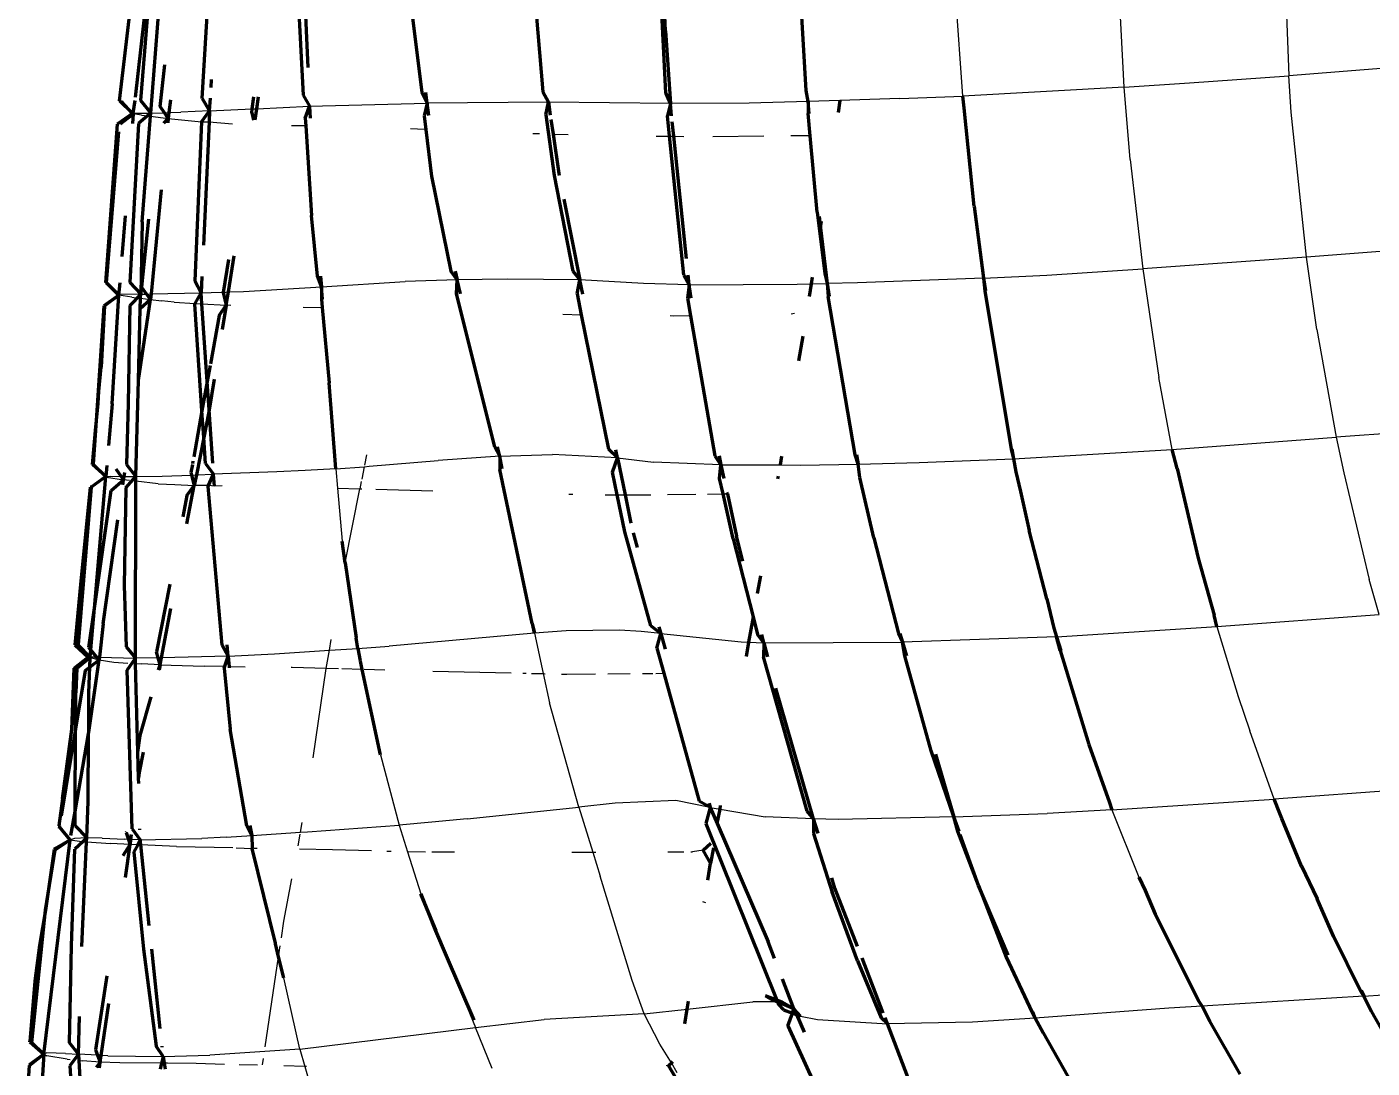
# Model space of a CAD drawing. Header units: millimetres. Extents: x 4307 to 31003, y 2809 to 20009.
# Drawn here: x 7177.2 to 7259.7, y 7274.5 to 7338.3 of the extents above; entities that cross this region are included whole.
import ezdxf

# ---------------------------------------------------------------- set-up
doc = ezdxf.new("R2010")
doc.units = ezdxf.units.MM
doc.layers.add('ProfileEdges', color=7, linetype='Continuous')

msp = doc.modelspace()

# ---------------------------------------------------------------- linework, layer by layer
for p, q in [((7254.181, 7346.518), (7254.598, 7335.323)), ((7234.614, 7334.077), (7234.142, 7340.805)), ((7244.517, 7334.637), (7244.144, 7341.354)), ((7261.964, 7335.905), (7254.598, 7335.323)), ((7244.517, 7334.637), (7248.519, 7334.896)), ((7248.519, 7334.896), (7254.598, 7335.323)), ((7254.749, 7333.092), (7254.598, 7335.323)), ((7230.76, 7333.926), (7234.614, 7334.077)), ((7244.517, 7334.637), (7234.614, 7334.077)), ((7244.867, 7330.184), (7244.517, 7334.637)), ((7188.433, 7333.166), (7186.665, 7333.089)), ((7188.433, 7333.166), (7191.044, 7333.293)), ((7191.044, 7333.293), (7191.326, 7333.307)), ((7191.326, 7333.307), (7194.556, 7333.464)), ((7194.556, 7333.464), (7201.773, 7333.647)), ((7209.208, 7333.711), (7201.773, 7333.647)), ((7216.685, 7333.626), (7209.208, 7333.711)), ((7221.511, 7333.652), (7216.685, 7333.626)), ((7225.124, 7333.745), (7221.511, 7333.652)), ((7227.083, 7333.808), (7225.124, 7333.745)), ((7230.76, 7333.926), (7227.083, 7333.808)), ((7183.7, 7333.016), (7183.756, 7333.032)), ((7183.756, 7333.032), (7184.819, 7333.042)), ((7184.257, 7332.913), (7183.768, 7332.991)), ((7184.257, 7332.913), (7184.621, 7332.868)), ((7184.621, 7332.868), (7184.803, 7332.846)), ((7184.803, 7332.846), (7185.902, 7332.71)), ((7184.819, 7333.042), (7185.664, 7333.063)), ((7185.664, 7333.063), (7185.941, 7333.07)), ((7185.902, 7332.71), (7187.929, 7332.507)), ((7185.941, 7333.07), (7186.665, 7333.089)), ((7187.929, 7332.507), (7188.402, 7332.494)), ((7188.402, 7332.494), (7189.843, 7332.37)), ((7255.684, 7324.203), (7254.749, 7333.092)), ((7194.136, 7332.254), (7193.444, 7332.255)), ((7194.324, 7332.25), (7194.136, 7332.254)), ((7201.615, 7332.035), (7200.755, 7332.066)), ((7201.615, 7332.035), (7201.687, 7332.033)), ((7208.26, 7331.791), (7208.467, 7331.783)), ((7208.467, 7331.783), (7208.65, 7331.778)), ((7209.488, 7331.754), (7210.417, 7331.728)), ((7215.818, 7331.631), (7216.632, 7331.617)), ((7216.632, 7331.617), (7216.892, 7331.613)), ((7216.892, 7331.613), (7217.511, 7331.602)), ((7222.404, 7331.622), (7219.292, 7331.588)), ((7225.255, 7331.653), (7224.07, 7331.64)), ((7244.867, 7330.184), (7245.655, 7323.486)), ((7255.684, 7324.203), (7245.655, 7323.486)), ((7262.961, 7324.754), (7255.684, 7324.203)), ((7256.33, 7319.779), (7255.684, 7324.203)), ((7239.763, 7323.093), (7245.655, 7323.486)), ((7245.655, 7323.486), (7246.628, 7316.829)), ((7195.301, 7322.381), (7200.43, 7322.713)), ((7203.609, 7322.809), (7200.43, 7322.713)), ((7206.687, 7322.855), (7203.609, 7322.809)), ((7211.14, 7322.806), (7206.687, 7322.855)), ((7215.037, 7322.58), (7211.14, 7322.806)), ((7217.832, 7322.502), (7215.037, 7322.58)), ((7217.832, 7322.502), (7224.462, 7322.541)), ((7224.462, 7322.541), (7225.342, 7322.561)), ((7225.342, 7322.561), (7226.291, 7322.583)), ((7228.165, 7322.639), (7226.291, 7322.583)), ((7235.875, 7322.907), (7228.165, 7322.639)), ((7235.875, 7322.907), (7239.763, 7323.093)), ((7182.877, 7321.881), (7183.014, 7321.919)), ((7183.663, 7321.749), (7182.877, 7321.881)), ((7184.209, 7321.931), (7183.014, 7321.919)), ((7183.663, 7321.749), (7183.901, 7321.72)), ((7184.202, 7321.684), (7184.807, 7321.61)), ((7184.209, 7321.931), (7184.567, 7321.94)), ((7184.567, 7321.94), (7184.84, 7321.947)), ((7184.807, 7321.61), (7185.477, 7321.535)), ((7184.84, 7321.947), (7187.917, 7322.025)), ((7187.917, 7322.025), (7189.135, 7322.055)), ((7189.135, 7322.055), (7189.258, 7322.031)), ((7189.258, 7322.031), (7189.584, 7322.069)), ((7189.584, 7322.069), (7190.513, 7322.098)), ((7190.513, 7322.098), (7195.301, 7322.381)), ((7186.253, 7321.45), (7185.477, 7321.535)), ((7186.253, 7321.45), (7187.548, 7321.373)), ((7187.548, 7321.373), (7187.963, 7321.348)), ((7187.963, 7321.348), (7189.456, 7321.259)), ((7189.731, 7321.251), (7189.456, 7321.259)), ((7194.163, 7321.14), (7195.341, 7321.121)), ((7224.292, 7320.744), (7224.085, 7320.711)), ((7210.093, 7320.71), (7211.217, 7320.676)), ((7216.903, 7320.597), (7216.662, 7320.6)), ((7217.917, 7320.608), (7216.903, 7320.597)), ((7256.33, 7319.779), (7257.51, 7313.163)), ((7247.45, 7312.421), (7246.628, 7316.829)), ((7264.678, 7313.677), (7257.51, 7313.163)), ((7247.45, 7312.421), (7257.51, 7313.163)), ((7257.51, 7313.163), (7257.981, 7310.972)), ((7198.047, 7312.079), (7197.925, 7311.46)), ((7198.211, 7311.381), (7202.437, 7311.73)), ((7206.222, 7312.008), (7202.437, 7311.73)), ((7206.222, 7312.008), (7209.449, 7312.109)), ((7213.445, 7311.905), (7209.449, 7312.109)), ((7213.445, 7311.905), (7215.655, 7311.645)), ((7231.943, 7311.62), (7237.712, 7311.835)), ((7237.712, 7311.835), (7247.45, 7312.421)), ((7185.534, 7310.777), (7187.329, 7310.845)), ((7187.329, 7310.845), (7187.622, 7310.857)), ((7187.622, 7310.857), (7188.676, 7310.897)), ((7192.555, 7311.052), (7188.676, 7310.897)), ((7194.282, 7311.132), (7192.555, 7311.052)), ((7196.167, 7311.235), (7194.282, 7311.132)), ((7196.167, 7311.235), (7197.905, 7311.359)), ((7196.167, 7311.235), (7196.273, 7310.04)), ((7197.905, 7311.359), (7197.756, 7310.599)), ((7197.905, 7311.359), (7198.211, 7311.381)), ((7219.773, 7311.48), (7215.655, 7311.645)), ((7219.773, 7311.48), (7223.406, 7311.463)), ((7223.406, 7311.463), (7224.632, 7311.458)), ((7224.632, 7311.458), (7228.2, 7311.517)), ((7228.2, 7311.517), (7231.943, 7311.62)), ((7257.981, 7310.972), (7259.537, 7304.439)), ((7182.067, 7310.748), (7182.363, 7310.771)), ((7182.12, 7310.707), (7182.067, 7310.748)), ((7182.12, 7310.707), (7183.159, 7310.546)), ((7182.363, 7310.771), (7183.003, 7310.762)), ((7183.003, 7310.762), (7183.191, 7310.76)), ((7183.522, 7310.506), (7183.159, 7310.546)), ((7183.191, 7310.76), (7183.915, 7310.75)), ((7185.287, 7310.313), (7183.914, 7310.463)), ((7183.915, 7310.75), (7185.534, 7310.777)), ((7185.287, 7310.313), (7186.298, 7310.262)), ((7186.298, 7310.262), (7187.494, 7310.213)), ((7188.373, 7310.195), (7187.494, 7310.213)), ((7188.735, 7310.16), (7188.373, 7310.195)), ((7189.202, 7310.177), (7188.735, 7310.16)), ((7196.273, 7310.04), (7197.64, 7310.01)), ((7196.273, 7310.04), (7196.56, 7306.8)), ((7197.727, 7310.454), (7197.64, 7310.01)), ((7196.754, 7305.458), (7197.64, 7310.01)), ((7197.64, 7310.01), (7197.767, 7310.006)), ((7198.629, 7309.98), (7202.115, 7309.875)), ((7210.456, 7309.669), (7210.705, 7309.665)), ((7212.678, 7309.637), (7213.419, 7309.635)), ((7213.419, 7309.635), (7213.911, 7309.633)), ((7213.911, 7309.633), (7214.965, 7309.63)), ((7214.965, 7309.63), (7215.483, 7309.636)), ((7216.504, 7309.647), (7218.247, 7309.666)), ((7218.951, 7309.674), (7219.916, 7309.685)), ((7219.916, 7309.685), (7220.194, 7309.688)), ((7260.136, 7302.286), (7259.537, 7304.439)), ((7250.195, 7301.561), (7260.136, 7302.286)), ((7208.358, 7301.147), (7199.44, 7300.358)), ((7210.292, 7301.29), (7208.358, 7301.147)), ((7208.358, 7301.147), (7208.885, 7298.669)), ((7213.564, 7301.342), (7210.292, 7301.29)), ((7214.897, 7301.263), (7213.564, 7301.342)), ((7216.092, 7301.138), (7214.897, 7301.263)), ((7216.092, 7301.138), (7221.028, 7300.629)), ((7240.359, 7300.928), (7250.195, 7301.561)), ((7250.195, 7301.561), (7251.506, 7297.276)), ((7195.783, 7300.104), (7195.896, 7300.758)), ((7195.783, 7300.104), (7197.511, 7300.22)), ((7197.511, 7300.22), (7199.44, 7300.358)), ((7221.028, 7300.629), (7221.482, 7300.606)), ((7221.482, 7300.606), (7222.422, 7300.557)), ((7222.422, 7300.557), (7230.906, 7300.609)), ((7240.359, 7300.928), (7230.906, 7300.609)), ((7181.08, 7299.664), (7180.994, 7299.686)), ((7181.08, 7299.664), (7181.105, 7299.658)), ((7181.105, 7299.658), (7181.663, 7299.513)), ((7181.377, 7299.678), (7181.106, 7299.686)), ((7181.377, 7299.678), (7181.527, 7299.674)), ((7181.527, 7299.674), (7181.681, 7299.67)), ((7181.663, 7299.513), (7182.551, 7299.377)), ((7181.681, 7299.67), (7183.881, 7299.613)), ((7182.551, 7299.377), (7183.428, 7299.319)), ((7185.277, 7299.643), (7183.881, 7299.613)), ((7185.477, 7299.648), (7185.277, 7299.643)), ((7189.563, 7299.736), (7185.477, 7299.648)), ((7189.563, 7299.736), (7192.406, 7299.876)), ((7192.406, 7299.876), (7195.783, 7300.104)), ((7195.587, 7298.975), (7195.783, 7300.104)), ((7183.89, 7299.289), (7184.273, 7299.264)), ((7185.395, 7299.216), (7184.273, 7299.264)), ((7185.395, 7299.216), (7188.097, 7299.132)), ((7189.278, 7299.1), (7188.097, 7299.132)), ((7190.615, 7299.065), (7189.632, 7299.091)), ((7193.496, 7299.039), (7193.435, 7299.039)), ((7195.587, 7298.975), (7193.496, 7299.039)), ((7194.78, 7293.517), (7195.587, 7298.975)), ((7196.331, 7298.96), (7195.587, 7298.975)), ((7197.792, 7298.93), (7196.547, 7298.955)), ((7199.176, 7298.892), (7197.914, 7298.926)), ((7202.114, 7298.822), (7206.929, 7298.713)), ((7207.641, 7298.697), (7207.847, 7298.692)), ((7208.176, 7298.685), (7208.885, 7298.669)), ((7208.885, 7298.669), (7209.266, 7296.872)), ((7208.885, 7298.669), (7209.006, 7298.666)), ((7210.011, 7298.643), (7210.337, 7298.636)), ((7210.337, 7298.636), (7212.09, 7298.652)), ((7212.854, 7298.659), (7214.222, 7298.672)), ((7214.967, 7298.679), (7215.607, 7298.685)), ((7215.798, 7298.687), (7216.285, 7298.692)), ((7211.081, 7290.492), (7209.266, 7296.872)), ((7251.506, 7297.276), (7252.203, 7295.155)), ((7253.697, 7290.966), (7252.203, 7295.155)), ((7198.911, 7293.693), (7200.047, 7289.388)), ((7263.648, 7291.703), (7253.697, 7290.966)), ((7204.223, 7289.758), (7211.081, 7290.492)), ((7213.294, 7290.72), (7211.081, 7290.492)), ((7211.081, 7290.492), (7211.922, 7287.726)), ((7217.019, 7290.899), (7213.294, 7290.72)), ((7219.132, 7290.459), (7217.019, 7290.899)), ((7219.132, 7290.459), (7219.727, 7290.358)), ((7219.727, 7290.358), (7222.49, 7289.89)), ((7243.755, 7290.312), (7239.78, 7290.092)), ((7243.755, 7290.312), (7253.697, 7290.966)), ((7243.755, 7290.312), (7245.4, 7286.194)), ((7194.001, 7288.942), (7194.108, 7289.545)), ((7202.068, 7289.554), (7200.047, 7289.388)), ((7204.223, 7289.758), (7202.068, 7289.554)), ((7225.463, 7289.77), (7222.49, 7289.89)), ((7226.976, 7289.725), (7225.463, 7289.77)), ((7234.065, 7289.881), (7226.976, 7289.725)), ((7234.065, 7289.881), (7239.78, 7290.092)), ((7180.901, 7288.596), (7180.155, 7288.57)), ((7181.841, 7288.585), (7180.901, 7288.596)), ((7181.841, 7288.585), (7183.235, 7288.515)), ((7189.44, 7288.636), (7187.947, 7288.562)), ((7189.44, 7288.636), (7191.012, 7288.736)), ((7191.012, 7288.736), (7194.001, 7288.942)), ((7193.854, 7288.122), (7193.982, 7288.836)), ((7194.001, 7288.942), (7194.44, 7288.972)), ((7194.44, 7288.972), (7200.047, 7289.388)), ((7200.047, 7289.388), (7200.565, 7287.736)), ((7180.155, 7288.57), (7179.886, 7288.483)), ((7179.886, 7288.483), (7180.59, 7288.385)), ((7180.59, 7288.385), (7180.673, 7288.38)), ((7180.673, 7288.38), (7180.89, 7288.365)), ((7180.89, 7288.365), (7182.375, 7288.262)), ((7183.553, 7288.203), (7182.375, 7288.262)), ((7183.454, 7288.506), (7183.235, 7288.515)), ((7183.591, 7288.5), (7183.454, 7288.506)), ((7184.024, 7288.18), (7183.553, 7288.203)), ((7184.176, 7288.474), (7183.591, 7288.5)), ((7184.208, 7288.171), (7184.024, 7288.18)), ((7184.176, 7288.474), (7187.947, 7288.562)), ((7186.408, 7288.062), (7184.208, 7288.171)), ((7186.408, 7288.062), (7189.867, 7288.002)), ((7190.07, 7287.998), (7191.041, 7287.958)), ((7191.116, 7287.98), (7191.167, 7287.965)), ((7191.167, 7287.965), (7191.353, 7287.976)), ((7195.975, 7287.871), (7193.941, 7287.913)), ((7198.357, 7287.801), (7195.975, 7287.871)), ((7199.565, 7287.765), (7199.292, 7287.773)), ((7218.686, 7287.838), (7218.05, 7287.74)), ((7200.614, 7287.735), (7200.565, 7287.736)), ((7200.565, 7287.736), (7201.374, 7285.16)), ((7201.676, 7287.73), (7200.614, 7287.735)), ((7203.447, 7287.721), (7202.056, 7287.728)), ((7210.644, 7287.723), (7211.922, 7287.726)), ((7211.922, 7287.726), (7212.115, 7287.726)), ((7211.922, 7287.726), (7212.37, 7286.25)), ((7216.535, 7287.737), (7217.51, 7287.739)), ((7217.93, 7287.74), (7218.05, 7287.74)), ((7214.346, 7279.847), (7212.37, 7286.25)), ((7192.993, 7283.485), (7193.477, 7286.085)), ((7192.84, 7282.472), (7192.993, 7283.485)), ((7191.834, 7275.781), (7192.665, 7281.306)), ((7192.665, 7281.306), (7192.765, 7281.972)), ((7202.938, 7281.367), (7204.745, 7276.982)), ((7193.968, 7275.65), (7192.977, 7280.024)), ((7215.075, 7277.817), (7214.346, 7279.847)), ((7259.195, 7278.894), (7269.053, 7279.558)), ((7259.195, 7278.894), (7249.282, 7278.279)), ((7215.075, 7277.817), (7217.719, 7278.108)), ((7217.719, 7278.108), (7221.734, 7278.55)), ((7223.225, 7278.538), (7221.734, 7278.55)), ((7223.533, 7278.536), (7223.252, 7278.538)), ((7247.239, 7278.156), (7239.051, 7277.554)), ((7249.282, 7278.279), (7247.239, 7278.156)), ((7204.745, 7276.982), (7208.942, 7277.463)), ((7215.075, 7277.817), (7208.942, 7277.463)), ((7216.036, 7275.961), (7215.075, 7277.817)), ((7224.672, 7277.671), (7225.712, 7277.466)), ((7225.712, 7277.466), (7229.997, 7277.192)), ((7235.21, 7277.311), (7229.997, 7277.192)), ((7239.051, 7277.554), (7235.21, 7277.311)), ((7193.968, 7275.65), (7204.745, 7276.982)), ((7205.761, 7274.455), (7204.745, 7276.982)), ((7178.46, 7275.416), (7178.263, 7275.331)), ((7179.588, 7275.38), (7178.46, 7275.416)), ((7179.588, 7275.38), (7180.399, 7275.333)), ((7193.968, 7275.65), (7188.453, 7275.271)), ((7193.968, 7275.65), (7194.27, 7274.591)), ((7216.746, 7274.8), (7216.036, 7275.961)), ((7178.263, 7275.331), (7178.455, 7275.237)), ((7179.693, 7275.031), (7178.455, 7275.237)), ((7179.693, 7275.031), (7179.888, 7275.01)), ((7181.563, 7275.269), (7180.399, 7275.333)), ((7180.421, 7274.953), (7180.649, 7274.928)), ((7181.725, 7274.851), (7180.649, 7274.928)), ((7181.784, 7275.257), (7181.563, 7275.269)), ((7182.933, 7274.808), (7181.725, 7274.851)), ((7182.202, 7275.235), (7181.784, 7275.257)), ((7182.202, 7275.235), (7185.585, 7275.194)), ((7185.492, 7274.788), (7182.933, 7274.808)), ((7185.655, 7274.787), (7185.492, 7274.788)), ((7185.585, 7275.194), (7188.453, 7275.271)), ((7185.858, 7274.786), (7185.655, 7274.787)), ((7187.616, 7274.763), (7185.858, 7274.786)), ((7189.353, 7274.716), (7187.616, 7274.763)), ((7191.366, 7274.661), (7190.242, 7274.692)), ((7191.669, 7274.683), (7191.727, 7275.074)), ((7194.27, 7274.591), (7192.993, 7274.621)), ((7194.377, 7274.589), (7194.27, 7274.591)), ((7194.27, 7274.591), (7195.809, 7269.199)), ((7216.575, 7274.641), (7216.436, 7274.621)), ((7217.11, 7274.205), (7216.746, 7274.8))]:
    msp.add_line(p, q)
at = {"layer": 'ProfileEdges', "lineweight": 211}
for p, q in [((7193.661, 7343.862), (7194.167, 7334.137)), ((7216.402, 7334.288), (7215.928, 7344.082)), ((7182.907, 7333.782), (7184.047, 7343.429)), ((7183.884, 7334.022), (7184.969, 7343.533)), ((7184.969, 7343.533), (7184.203, 7333.806)), ((7187.982, 7333.926), (7188.572, 7343.66)), ((7194.106, 7343.359), (7194.448, 7335.841)), ((7208.126, 7342.884), (7208.871, 7334.333)), ((7216.376, 7338.091), (7216.195, 7342.652)), ((7225.013, 7334.423), (7224.526, 7342.604)), ((7200.71, 7340.224), (7201.437, 7334.291)), ((7184.819, 7333.042), (7185.348, 7339.574)), ((7216.376, 7338.091), (7216.685, 7333.626)), ((7185.409, 7333.441), (7185.689, 7336.016)), ((7188.527, 7334.599), (7188.559, 7335.088)), ((7188.433, 7333.166), (7188.484, 7333.943)), ((7191.044, 7333.293), (7191.147, 7334.032)), ((7191.326, 7333.307), (7191.425, 7334.042)), ((7194.167, 7334.137), (7194.556, 7333.464)), ((7201.773, 7333.647), (7201.437, 7334.291)), ((7201.773, 7333.647), (7201.695, 7334.292)), ((7209.208, 7333.711), (7208.871, 7334.333)), ((7216.685, 7333.626), (7216.402, 7334.288)), ((7225.124, 7333.745), (7225.013, 7334.423)), ((7234.688, 7333.343), (7234.614, 7334.077)), ((7183.7, 7333.016), (7182.907, 7333.782)), ((7183.04, 7333.797), (7183.033, 7333.743)), ((7183.7, 7333.016), (7183.033, 7333.743)), ((7183.756, 7333.032), (7183.86, 7333.806)), ((7184.203, 7333.806), (7184.819, 7333.042)), ((7185.664, 7333.063), (7185.409, 7333.441)), ((7186.027, 7333.858), (7185.941, 7333.07)), ((7187.929, 7332.507), (7188.433, 7333.166)), ((7187.982, 7333.926), (7188.433, 7333.166)), ((7188.433, 7333.166), (7188.402, 7332.494)), ((7191.012, 7333.063), (7191.044, 7333.293)), ((7191.232, 7332.615), (7191.326, 7333.307)), ((7194.294, 7332.721), (7194.556, 7333.464)), ((7194.556, 7333.464), (7194.598, 7332.728)), ((7201.773, 7333.647), (7201.584, 7332.878)), ((7201.873, 7332.88), (7201.773, 7333.647)), ((7209.042, 7332.922), (7209.208, 7333.711)), ((7209.208, 7333.711), (7209.321, 7332.919)), ((7216.685, 7333.626), (7216.503, 7332.87)), ((7216.763, 7332.871), (7216.685, 7333.626)), ((7225.186, 7333.009), (7225.124, 7333.745)), ((7225.124, 7333.745), (7225.131, 7333.007)), ((7227.083, 7333.808), (7226.979, 7333.07)), ((7235.306, 7327.318), (7234.688, 7333.343)), ((7182.769, 7332.368), (7182.053, 7322.643)), ((7183.7, 7333.016), (7182.769, 7332.368)), ((7182.971, 7332.383), (7183.768, 7332.991)), ((7184.075, 7332.391), (7183.546, 7322.652)), ((7183.7, 7333.016), (7183.768, 7332.991)), ((7183.719, 7332.391), (7183.768, 7332.991)), ((7183.768, 7332.991), (7183.756, 7333.032)), ((7184.621, 7332.868), (7184.075, 7332.391)), ((7184.299, 7326.379), (7184.803, 7332.846)), ((7184.819, 7333.042), (7184.621, 7332.868)), ((7184.803, 7332.846), (7184.819, 7333.042)), ((7185.634, 7332.429), (7185.902, 7332.71)), ((7185.902, 7332.71), (7185.664, 7333.063)), ((7185.902, 7332.71), (7185.875, 7332.438)), ((7185.941, 7333.07), (7185.902, 7332.71)), ((7187.929, 7332.507), (7187.524, 7322.747)), ((7188.402, 7332.494), (7188.052, 7324.938)), ((7191.012, 7333.063), (7191.119, 7332.611)), ((7194.294, 7332.721), (7194.324, 7332.25)), ((7201.584, 7332.878), (7201.687, 7332.033)), ((7209.042, 7332.922), (7209.568, 7329.209)), ((7209.36, 7332.645), (7209.488, 7331.754)), ((7216.632, 7331.617), (7216.503, 7332.87)), ((7216.892, 7331.613), (7216.802, 7332.495)), ((7225.255, 7331.653), (7225.131, 7333.007)), ((7182.113, 7322.627), (7182.864, 7331.895)), ((7194.324, 7332.25), (7194.671, 7326.755)), ((7201.687, 7332.033), (7202.035, 7329.169)), ((7209.488, 7331.754), (7209.836, 7329.328)), ((7217.51, 7323.096), (7216.632, 7331.617)), ((7217.667, 7324.109), (7216.892, 7331.613)), ((7225.686, 7326.97), (7225.255, 7331.653)), ((7202.035, 7329.169), (7203.232, 7323.337)), ((7209.568, 7329.209), (7210.696, 7323.345)), ((7209.836, 7329.328), (7209.861, 7329.203)), ((7185.47, 7328.335), (7184.84, 7321.947)), ((7210.149, 7327.763), (7211.14, 7322.806)), ((7183.067, 7324.247), (7183.267, 7326.744)), ((7184.689, 7326.524), (7184.263, 7322.358)), ((7195.052, 7323.035), (7194.671, 7326.755)), ((7225.686, 7326.97), (7226.158, 7323.207)), ((7225.803, 7326.722), (7225.887, 7326.008)), ((7235.306, 7327.318), (7235.802, 7323.549)), ((7184.299, 7326.379), (7184.209, 7321.931)), ((7225.887, 7326.008), (7225.951, 7326.409)), ((7225.887, 7326.008), (7226.291, 7322.583)), ((7189.583, 7324.065), (7189.258, 7322.031)), ((7189.584, 7322.069), (7189.932, 7324.288)), ((7203.609, 7322.809), (7203.232, 7323.337)), ((7203.487, 7323.341), (7203.609, 7322.809)), ((7210.696, 7323.345), (7211.14, 7322.806)), ((7235.802, 7323.549), (7235.875, 7322.907)), ((7182.053, 7322.643), (7182.113, 7322.627)), ((7182.877, 7321.881), (7182.113, 7322.627)), ((7182.877, 7321.881), (7182.939, 7322.654)), ((7183.546, 7322.652), (7184.209, 7321.931)), ((7187.917, 7322.025), (7187.524, 7322.747)), ((7187.964, 7323.029), (7187.917, 7322.025)), ((7195.301, 7322.381), (7195.052, 7323.035)), ((7195.231, 7323.043), (7195.301, 7322.381)), ((7203.573, 7321.957), (7203.609, 7322.809)), ((7203.815, 7321.958), (7203.609, 7322.809)), ((7210.959, 7321.949), (7211.14, 7322.806)), ((7211.325, 7321.93), (7211.14, 7322.806)), ((7217.51, 7323.096), (7217.832, 7322.502)), ((7217.832, 7322.502), (7217.728, 7321.694)), ((7217.832, 7322.502), (7217.771, 7323.095)), ((7217.96, 7321.693), (7217.832, 7322.502)), ((7225.221, 7321.796), (7225.342, 7322.561)), ((7225.342, 7322.561), (7225.408, 7322.982)), ((7226.158, 7323.207), (7226.291, 7322.583)), ((7226.291, 7322.583), (7226.426, 7321.802)), ((7226.291, 7322.583), (7226.352, 7321.8)), ((7235.875, 7322.907), (7235.974, 7322.139)), ((7235.875, 7322.907), (7236.002, 7322.14)), ((7182.877, 7321.881), (7181.957, 7321.226)), ((7181.989, 7321.211), (7182.877, 7321.881)), ((7182.466, 7315.205), (7182.877, 7321.881)), ((7184.209, 7321.931), (7183.538, 7321.232)), ((7184.071, 7316.668), (7184.807, 7321.61)), ((7184.185, 7321.032), (7184.202, 7321.684)), ((7184.807, 7321.61), (7184.185, 7321.032)), ((7184.202, 7321.684), (7184.209, 7321.931)), ((7184.263, 7322.358), (7184.567, 7321.94)), ((7184.567, 7321.94), (7184.807, 7321.61)), ((7184.84, 7321.947), (7184.807, 7321.61)), ((7187.548, 7321.373), (7187.917, 7322.025)), ((7187.963, 7321.348), (7187.917, 7322.025)), ((7189.258, 7322.031), (7189.456, 7321.259)), ((7189.456, 7321.259), (7189.584, 7322.069)), ((7195.301, 7322.381), (7195.295, 7321.633)), ((7195.295, 7321.633), (7195.341, 7321.121)), ((7195.359, 7321.636), (7195.301, 7322.381)), ((7205.915, 7312.578), (7203.573, 7321.957)), ((7210.959, 7321.949), (7211.217, 7320.676)), ((7217.728, 7321.694), (7217.917, 7320.608)), ((7228.015, 7312.087), (7226.352, 7321.8)), ((7235.974, 7322.139), (7237.573, 7312.425)), ((7181.957, 7321.226), (7181.434, 7313.582)), ((7181.989, 7321.211), (7181.785, 7317.453)), ((7183.538, 7321.232), (7183.449, 7315.241)), ((7184.071, 7316.668), (7184.185, 7321.032)), ((7187.523, 7321.327), (7187.548, 7321.373)), ((7187.965, 7314.788), (7187.523, 7321.327)), ((7188.288, 7316.588), (7187.963, 7321.348)), ((7189.011, 7320.624), (7189.456, 7321.259)), ((7189.456, 7321.259), (7189.211, 7319.761)), ((7195.341, 7321.121), (7195.758, 7316.505)), ((7189.011, 7320.624), (7188.482, 7317.672)), ((7211.217, 7320.676), (7212.886, 7312.431)), ((7217.917, 7320.608), (7219.41, 7312.027)), ((7224.806, 7319.36), (7224.539, 7317.852)), ((7181.65, 7315.959), (7181.785, 7317.453)), ((7188.463, 7317.567), (7188.288, 7316.588)), ((7183.915, 7310.75), (7184.071, 7316.668)), ((7188.713, 7316.719), (7188.406, 7314.85)), ((7181.603, 7315.242), (7181.65, 7315.959)), ((7188.288, 7316.588), (7187.965, 7314.788)), ((7188.406, 7314.85), (7188.288, 7316.588)), ((7196.167, 7311.235), (7195.758, 7316.505)), ((7181.434, 7313.582), (7181.603, 7315.242)), ((7182.466, 7315.205), (7182.239, 7312.667)), ((7183.449, 7315.241), (7183.336, 7311.485)), ((7187.965, 7314.788), (7187.458, 7311.956)), ((7188.077, 7313.147), (7187.965, 7314.788)), ((7188.367, 7314.612), (7188.077, 7313.147)), ((7188.406, 7314.85), (7188.367, 7314.612)), ((7188.63, 7311.573), (7188.406, 7314.85)), ((7181.246, 7311.5), (7181.434, 7313.582)), ((7181.434, 7313.582), (7181.293, 7311.515)), ((7188.077, 7313.147), (7187.622, 7310.857)), ((7188.184, 7311.558), (7188.077, 7313.147)), ((7205.915, 7312.578), (7206.222, 7312.008)), ((7206.222, 7312.008), (7206.083, 7312.579)), ((7187.41, 7311.687), (7187.383, 7311.539)), ((7206.374, 7311.232), (7206.222, 7312.008)), ((7206.222, 7312.008), (7206.231, 7311.191)), ((7213.445, 7311.905), (7212.886, 7312.431)), ((7213.133, 7311.032), (7213.445, 7311.905)), ((7213.445, 7311.905), (7213.343, 7312.388)), ((7213.445, 7311.905), (7213.911, 7309.633)), ((7219.41, 7312.027), (7219.773, 7311.48)), ((7219.671, 7312.025), (7219.773, 7311.48)), ((7223.503, 7312.007), (7223.406, 7311.463)), ((7228.2, 7311.517), (7228.015, 7312.087)), ((7228.101, 7312.09), (7228.2, 7311.517)), ((7237.573, 7312.425), (7237.712, 7311.835)), ((7237.614, 7312.427), (7237.712, 7311.835)), ((7237.712, 7311.835), (7237.863, 7311.033)), ((7247.747, 7311.246), (7247.45, 7312.421)), ((7182.067, 7310.748), (7181.246, 7311.5)), ((7181.293, 7311.515), (7182.067, 7310.748)), ((7182.128, 7311.425), (7182.067, 7310.748)), ((7182.677, 7311.218), (7183.003, 7310.762)), ((7183.191, 7310.76), (7183.228, 7311.01)), ((7183.336, 7311.485), (7183.915, 7310.75)), ((7187.376, 7311.498), (7187.288, 7311.005)), ((7187.288, 7311.005), (7187.329, 7310.845)), ((7187.329, 7310.845), (7187.494, 7310.213)), ((7187.622, 7310.857), (7187.494, 7310.213)), ((7188.184, 7311.558), (7188.676, 7310.897)), ((7188.373, 7310.195), (7188.676, 7310.897)), ((7188.735, 7310.16), (7188.676, 7310.897)), ((7208.204, 7301.747), (7206.231, 7311.191)), ((7213.419, 7309.635), (7213.133, 7311.032)), ((7219.705, 7310.636), (7219.773, 7311.48)), ((7219.773, 7311.48), (7219.959, 7310.634)), ((7228.305, 7310.695), (7228.2, 7311.517)), ((7237.863, 7311.033), (7238.156, 7309.831)), ((7247.747, 7311.246), (7249.05, 7305.746)), ((7181.174, 7310.099), (7180.376, 7300.428)), ((7181.119, 7310.094), (7180.52, 7304.136)), ((7181.174, 7310.099), (7181.119, 7310.094)), ((7182.067, 7310.748), (7181.174, 7310.099)), ((7181.367, 7302.693), (7182.067, 7310.748)), ((7182.39, 7309.901), (7183.159, 7310.546)), ((7183.003, 7310.762), (7183.159, 7310.546)), ((7183.118, 7310.256), (7183.159, 7310.546)), ((7183.159, 7310.546), (7183.191, 7310.76)), ((7183.305, 7310.065), (7183.184, 7304.075)), ((7183.305, 7310.065), (7183.915, 7310.75)), ((7183.881, 7299.613), (7183.914, 7310.463)), ((7183.914, 7310.463), (7183.915, 7310.75)), ((7187.037, 7309.598), (7187.494, 7310.213)), ((7187.043, 7307.848), (7187.494, 7310.213)), ((7188.352, 7310.146), (7188.373, 7310.195)), ((7189.205, 7300.424), (7188.352, 7310.146)), ((7219.916, 7309.685), (7219.705, 7310.636)), ((7223.286, 7310.783), (7223.257, 7310.62)), ((7229.152, 7306.987), (7228.305, 7310.695)), ((7181.367, 7302.693), (7182.39, 7309.901)), ((7187.037, 7309.598), (7186.783, 7308.286)), ((7213.883, 7307.362), (7213.419, 7309.635)), ((7213.911, 7309.633), (7214.265, 7307.904)), ((7220.526, 7306.936), (7219.916, 7309.685)), ((7220.146, 7309.781), (7220.194, 7309.688)), ((7220.194, 7309.688), (7220.732, 7307.106)), ((7238.156, 7309.831), (7238.685, 7307.447)), ((7181.916, 7301.724), (7182.813, 7308.093)), ((7196.754, 7305.458), (7196.56, 7306.8)), ((7215.492, 7301.602), (7213.883, 7307.362)), ((7214.404, 7307.311), (7214.653, 7306.4)), ((7220.526, 7306.936), (7221.755, 7302.149)), ((7221.129, 7305.569), (7220.732, 7307.106)), ((7229.152, 7306.987), (7230.674, 7301.125)), ((7239.763, 7303.249), (7238.685, 7307.447)), ((7196.754, 7305.458), (7197.41, 7300.859)), ((7249.05, 7305.746), (7250.019, 7302.258)), ((7222.201, 7304.66), (7222.008, 7303.574)), ((7180.52, 7304.136), (7180.177, 7300.43)), ((7183.184, 7304.075), (7183.317, 7300.313)), ((7185.984, 7304.163), (7185.179, 7300.004)), ((7181.023, 7300.269), (7181.367, 7302.693)), ((7181.144, 7300.126), (7181.367, 7302.693)), ((7185.477, 7299.648), (7186.052, 7302.658)), ((7239.763, 7303.249), (7240.2, 7301.461)), ((7221.755, 7302.149), (7221.482, 7300.606)), ((7221.755, 7302.149), (7222.033, 7301.068)), ((7250.195, 7301.561), (7250.019, 7302.258)), ((7181.916, 7301.724), (7181.681, 7299.67)), ((7208.204, 7301.747), (7208.358, 7301.147)), ((7208.358, 7301.147), (7208.24, 7301.749)), ((7216.092, 7301.138), (7215.492, 7301.602)), ((7215.861, 7300.226), (7216.092, 7301.138)), ((7215.98, 7301.549), (7216.092, 7301.138)), ((7216.092, 7301.138), (7216.366, 7300.176)), ((7222.422, 7300.557), (7222.033, 7301.068)), ((7222.422, 7300.557), (7222.292, 7301.064)), ((7230.674, 7301.125), (7230.906, 7300.609)), ((7230.762, 7301.128), (7230.906, 7300.609)), ((7240.2, 7301.461), (7240.359, 7300.928)), ((7180.177, 7300.43), (7180.994, 7299.686)), ((7181.106, 7299.686), (7180.376, 7300.428)), ((7181.144, 7300.126), (7181.023, 7300.269)), ((7181.106, 7299.686), (7181.144, 7300.126)), ((7181.527, 7299.674), (7181.144, 7300.126)), ((7183.317, 7300.313), (7183.881, 7299.613)), ((7189.205, 7300.424), (7189.563, 7299.736)), ((7189.563, 7299.736), (7189.507, 7300.436)), ((7197.511, 7300.22), (7197.41, 7300.859)), ((7197.511, 7300.22), (7197.666, 7299.458)), ((7215.861, 7300.226), (7216.285, 7298.692)), ((7221.482, 7300.606), (7221.326, 7299.725)), ((7222.422, 7300.557), (7222.399, 7299.693)), ((7222.422, 7300.557), (7222.641, 7299.693)), ((7230.906, 7300.609), (7231.157, 7299.757)), ((7231.053, 7299.753), (7230.906, 7300.609)), ((7240.359, 7300.928), (7240.625, 7300.096)), ((7240.586, 7300.094), (7240.359, 7300.928)), ((7180.132, 7298.996), (7180.994, 7299.686)), ((7180.293, 7299.009), (7181.08, 7299.664)), ((7181.028, 7295.084), (7181.663, 7299.513)), ((7181.08, 7299.664), (7181.106, 7299.686)), ((7181.082, 7299.068), (7181.105, 7299.658)), ((7181.082, 7299.068), (7181.663, 7299.513)), ((7181.105, 7299.658), (7181.106, 7299.686)), ((7181.663, 7299.513), (7181.527, 7299.674)), ((7181.681, 7299.67), (7181.663, 7299.513)), ((7183.377, 7298.893), (7183.881, 7299.613)), ((7183.89, 7299.289), (7183.881, 7299.613)), ((7185.277, 7299.643), (7185.179, 7300.004)), ((7185.395, 7299.216), (7185.277, 7299.643)), ((7185.395, 7299.216), (7185.477, 7299.648)), ((7189.322, 7299.007), (7189.563, 7299.736)), ((7189.563, 7299.736), (7189.632, 7299.091)), ((7197.681, 7299.426), (7197.666, 7299.458)), ((7197.745, 7299.13), (7197.681, 7299.426)), ((7225.063, 7290.235), (7222.399, 7299.693)), ((7232.683, 7293.932), (7231.053, 7299.753)), ((7240.586, 7300.094), (7242.351, 7294.323)), ((7179.983, 7295.247), (7180.132, 7298.996)), ((7180.812, 7298.86), (7180.22, 7295.296)), ((7180.293, 7299.009), (7180.235, 7297.499)), ((7180.812, 7298.86), (7181.082, 7299.068)), ((7181.023, 7297.485), (7181.082, 7299.068)), ((7183.686, 7289.153), (7183.377, 7298.893)), ((7184.034, 7293.848), (7183.89, 7299.289)), ((7185.308, 7298.906), (7185.395, 7299.216)), ((7185.395, 7299.216), (7185.335, 7298.907)), ((7189.322, 7299.007), (7189.697, 7295.271)), ((7189.632, 7299.091), (7189.639, 7299.021)), ((7197.792, 7298.93), (7197.745, 7299.13)), ((7198.911, 7293.693), (7197.792, 7298.93)), ((7216.285, 7298.692), (7218.452, 7290.846)), ((7225.463, 7289.77), (7223.144, 7297.788)), ((7180.22, 7295.296), (7180.235, 7297.499)), ((7181.028, 7295.084), (7181.023, 7297.485)), ((7184.183, 7294.876), (7184.848, 7297.257)), ((7180.22, 7295.296), (7179.334, 7289.958)), ((7179.411, 7291.004), (7179.983, 7295.247)), ((7180.186, 7290.217), (7180.22, 7295.296)), ((7190.709, 7289.346), (7189.697, 7295.271)), ((7180.186, 7290.217), (7181.01, 7294.976)), ((7180.988, 7290.823), (7181.01, 7294.976)), ((7181.01, 7294.976), (7181.028, 7295.084)), ((7184.034, 7293.848), (7184.183, 7294.876)), ((7184.076, 7292.269), (7184.034, 7293.848)), ((7184.359, 7293.847), (7184.118, 7292.601)), ((7234.065, 7289.881), (7232.683, 7293.932)), ((7232.93, 7293.733), (7234.065, 7289.881)), ((7242.351, 7294.323), (7243.609, 7290.766)), ((7179.728, 7293.011), (7179.411, 7291.004)), ((7184.118, 7292.601), (7184.076, 7292.269)), ((7184.085, 7291.935), (7184.076, 7292.269)), ((7179.411, 7291.004), (7179.187, 7289.348)), ((7180.901, 7288.596), (7180.988, 7290.823)), ((7219.132, 7290.459), (7218.452, 7290.846)), ((7219.132, 7290.459), (7218.859, 7289.484)), ((7219.056, 7290.727), (7219.132, 7290.459)), ((7219.132, 7290.459), (7219.558, 7289.473)), ((7219.558, 7289.473), (7219.727, 7290.358)), ((7219.727, 7290.358), (7219.766, 7290.588)), ((7225.463, 7289.77), (7225.063, 7290.235)), ((7243.609, 7290.766), (7243.755, 7290.312)), ((7254.043, 7290.098), (7253.697, 7290.966)), ((7179.932, 7288.749), (7180.186, 7290.217)), ((7180.18, 7289.331), (7180.186, 7290.217)), ((7218.859, 7289.484), (7223.204, 7278.658)), ((7219.558, 7289.473), (7222.682, 7282.234)), ((7225.742, 7288.866), (7225.463, 7289.77)), ((7225.463, 7289.77), (7225.464, 7288.874)), ((7234.303, 7288.994), (7234.065, 7289.881)), ((7234.382, 7288.997), (7234.065, 7289.881)), ((7254.175, 7289.796), (7254.043, 7290.098)), ((7255.373, 7286.867), (7254.175, 7289.796)), ((7179.187, 7289.348), (7179.141, 7289.3)), ((7179.141, 7289.3), (7179.221, 7289.273)), ((7179.233, 7289.347), (7179.221, 7289.273)), ((7179.886, 7288.483), (7179.221, 7289.273)), ((7180.18, 7289.331), (7180.901, 7288.596)), ((7180.901, 7288.596), (7180.673, 7288.38)), ((7180.89, 7288.365), (7180.901, 7288.596)), ((7183.319, 7288.924), (7183.327, 7288.981)), ((7183.319, 7288.924), (7183.454, 7288.506)), ((7183.629, 7288.801), (7183.591, 7288.5)), ((7183.686, 7289.153), (7184.176, 7288.474)), ((7184.16, 7289.087), (7184.158, 7289.16)), ((7190.709, 7289.346), (7191.012, 7288.736)), ((7190.907, 7289.357), (7191.012, 7288.736)), ((7191.012, 7288.736), (7191.041, 7287.958)), ((7225.464, 7288.874), (7226.601, 7285.273)), ((7235.572, 7285.683), (7234.303, 7288.994)), ((7235.572, 7285.683), (7234.459, 7288.782)), ((7178.263, 7275.331), (7179.886, 7288.483)), ((7178.901, 7287.894), (7178.362, 7284.172)), ((7178.362, 7284.172), (7178.963, 7287.87)), ((7178.964, 7287.941), (7178.901, 7287.894)), ((7178.963, 7287.87), (7179.886, 7288.483)), ((7178.964, 7287.941), (7179.886, 7288.483)), ((7179.959, 7281.977), (7180.177, 7287.911)), ((7180.673, 7288.38), (7180.177, 7287.911)), ((7180.604, 7281.939), (7180.89, 7288.365)), ((7183.143, 7287.517), (7183.553, 7288.203)), ((7183.284, 7286.173), (7183.553, 7288.203)), ((7183.454, 7288.506), (7183.553, 7288.203)), ((7183.591, 7288.5), (7183.553, 7288.203)), ((7184.024, 7288.18), (7183.794, 7287.735)), ((7184.176, 7288.474), (7184.024, 7288.18)), ((7184.208, 7288.171), (7184.176, 7288.474)), ((7184.736, 7283.199), (7184.208, 7288.171)), ((7192.479, 7282.154), (7191.041, 7287.958)), ((7191.167, 7287.965), (7191.161, 7287.994)), ((7218.686, 7287.838), (7219.162, 7288.268)), ((7219.15, 7287.046), (7218.686, 7287.838)), ((7219.33, 7287.98), (7219.15, 7287.046)), ((7183.794, 7287.735), (7184.382, 7281.78)), ((7218.982, 7285.998), (7219.15, 7287.046)), ((7226.777, 7285.511), (7226.578, 7286.154)), ((7245.4, 7286.194), (7245.799, 7285.382)), ((7255.373, 7286.867), (7256.336, 7284.859)), ((7228.157, 7281.065), (7226.601, 7285.273)), ((7228.16, 7281.938), (7226.777, 7285.511)), ((7237.397, 7281.417), (7235.572, 7285.683)), ((7235.572, 7285.683), (7237.263, 7281.294)), ((7245.799, 7285.382), (7246.41, 7283.913)), ((7202.326, 7282.907), (7201.374, 7285.16)), ((7201.374, 7285.16), (7202.274, 7282.903)), ((7218.765, 7284.638), (7218.775, 7284.706)), ((7257.336, 7282.573), (7256.336, 7284.859)), ((7177.534, 7276.054), (7178.362, 7284.172)), ((7178.362, 7284.172), (7178.002, 7281.998)), ((7246.41, 7283.913), (7249.089, 7278.585)), ((7202.274, 7282.903), (7202.938, 7281.367)), ((7178.002, 7281.998), (7177.707, 7279.825)), ((7179.852, 7276.038), (7179.959, 7281.977)), ((7192.468, 7282.112), (7192.479, 7282.154)), ((7192.665, 7281.306), (7192.468, 7282.112)), ((7223.076, 7281.202), (7222.682, 7282.234)), ((7258.994, 7279.22), (7257.336, 7282.573)), ((7184.382, 7281.78), (7185.148, 7275.826)), ((7185.404, 7276.898), (7184.886, 7281.784)), ((7192.977, 7280.024), (7192.665, 7281.306)), ((7202.938, 7281.367), (7204.641, 7277.425)), ((7229.738, 7277.861), (7228.438, 7281.221)), ((7237.263, 7281.294), (7238.869, 7277.895)), ((7228.157, 7281.065), (7229.612, 7277.57)), ((7177.707, 7279.825), (7177.41, 7276.13)), ((7182.137, 7280.152), (7181.433, 7275.605)), ((7224.253, 7278.118), (7223.558, 7279.939)), ((7222.521, 7278.912), (7222.971, 7278.642)), ((7223.204, 7278.658), (7222.521, 7278.912)), ((7259.195, 7278.894), (7258.994, 7279.22)), ((7259.029, 7279.24), (7259.195, 7278.894)), ((7259.195, 7278.894), (7259.647, 7277.977)), ((7181.784, 7275.257), (7182.249, 7278.44)), ((7217.574, 7277.201), (7217.719, 7278.108)), ((7217.719, 7278.108), (7217.796, 7278.589)), ((7223.225, 7278.538), (7222.971, 7278.642)), ((7223.533, 7278.536), (7223.204, 7278.658)), ((7223.204, 7278.658), (7223.252, 7278.538)), ((7223.252, 7278.538), (7223.225, 7278.538)), ((7223.252, 7278.538), (7223.315, 7278.381)), ((7224.253, 7278.118), (7223.252, 7278.538)), ((7223.315, 7278.381), (7223.619, 7278.06)), ((7224.253, 7278.118), (7223.533, 7278.536)), ((7223.619, 7278.06), (7224.162, 7277.86)), ((7223.889, 7277.083), (7224.162, 7277.86)), ((7224.162, 7277.86), (7224.253, 7278.118)), ((7224.162, 7277.86), (7224.409, 7277.768)), ((7224.672, 7277.671), (7224.253, 7278.118)), ((7224.253, 7278.118), (7224.409, 7277.768)), ((7239.051, 7277.554), (7238.869, 7277.895)), ((7239.051, 7277.554), (7238.898, 7277.912)), ((7249.282, 7278.279), (7249.089, 7278.585)), ((7249.763, 7277.355), (7249.282, 7278.279)), ((7259.647, 7277.977), (7261.494, 7274.735)), ((7180.399, 7275.333), (7180.456, 7277.653)), ((7223.889, 7277.083), (7227.873, 7268.36)), ((7224.409, 7277.768), (7224.891, 7276.69)), ((7224.409, 7277.768), (7224.672, 7277.671)), ((7229.997, 7277.192), (7229.612, 7277.57)), ((7229.997, 7277.192), (7229.849, 7277.574)), ((7231.666, 7272.797), (7229.997, 7277.192)), ((7239.532, 7276.657), (7239.051, 7277.554)), ((7251.613, 7274.117), (7249.763, 7277.355)), ((7239.532, 7276.657), (7241.372, 7273.404)), ((7177.42, 7276.097), (7177.41, 7276.13)), ((7177.42, 7276.097), (7178.263, 7275.331)), ((7177.534, 7276.054), (7178.263, 7275.331)), ((7180.399, 7275.333), (7179.852, 7276.038)), ((7181.433, 7275.605), (7181.563, 7275.269)), ((7185.585, 7275.194), (7185.148, 7275.826)), ((7185.524, 7275.762), (7185.517, 7275.835)), ((7177.231, 7272.277), (7177.387, 7274.641)), ((7178.263, 7275.331), (7177.36, 7274.68)), ((7177.387, 7274.641), (7177.36, 7274.68)), ((7177.387, 7274.641), (7178.263, 7275.331)), ((7178.263, 7275.331), (7177.587, 7264.284)), ((7180.399, 7275.333), (7179.867, 7274.615)), ((7179.867, 7274.615), (7180.508, 7264.981)), ((7180.399, 7275.333), (7180.421, 7274.953)), ((7180.421, 7274.953), (7180.707, 7269.977)), ((7181.725, 7274.851), (7181.47, 7274.514)), ((7181.563, 7275.269), (7181.725, 7274.851)), ((7181.672, 7274.508), (7181.725, 7274.851)), ((7181.725, 7274.851), (7181.784, 7275.257)), ((7185.492, 7274.788), (7185.408, 7274.42)), ((7185.585, 7275.194), (7185.492, 7274.788)), ((7185.585, 7275.194), (7185.655, 7274.787)), ((7185.655, 7274.787), (7185.717, 7274.429)), ((7216.575, 7274.641), (7216.746, 7274.8)), ((7217.046, 7273.857), (7216.575, 7274.641)), ((7216.746, 7274.8), (7216.837, 7274.884))]:
    msp.add_line(p, q, dxfattribs=at)

doc.saveas('drawing.dxf')
